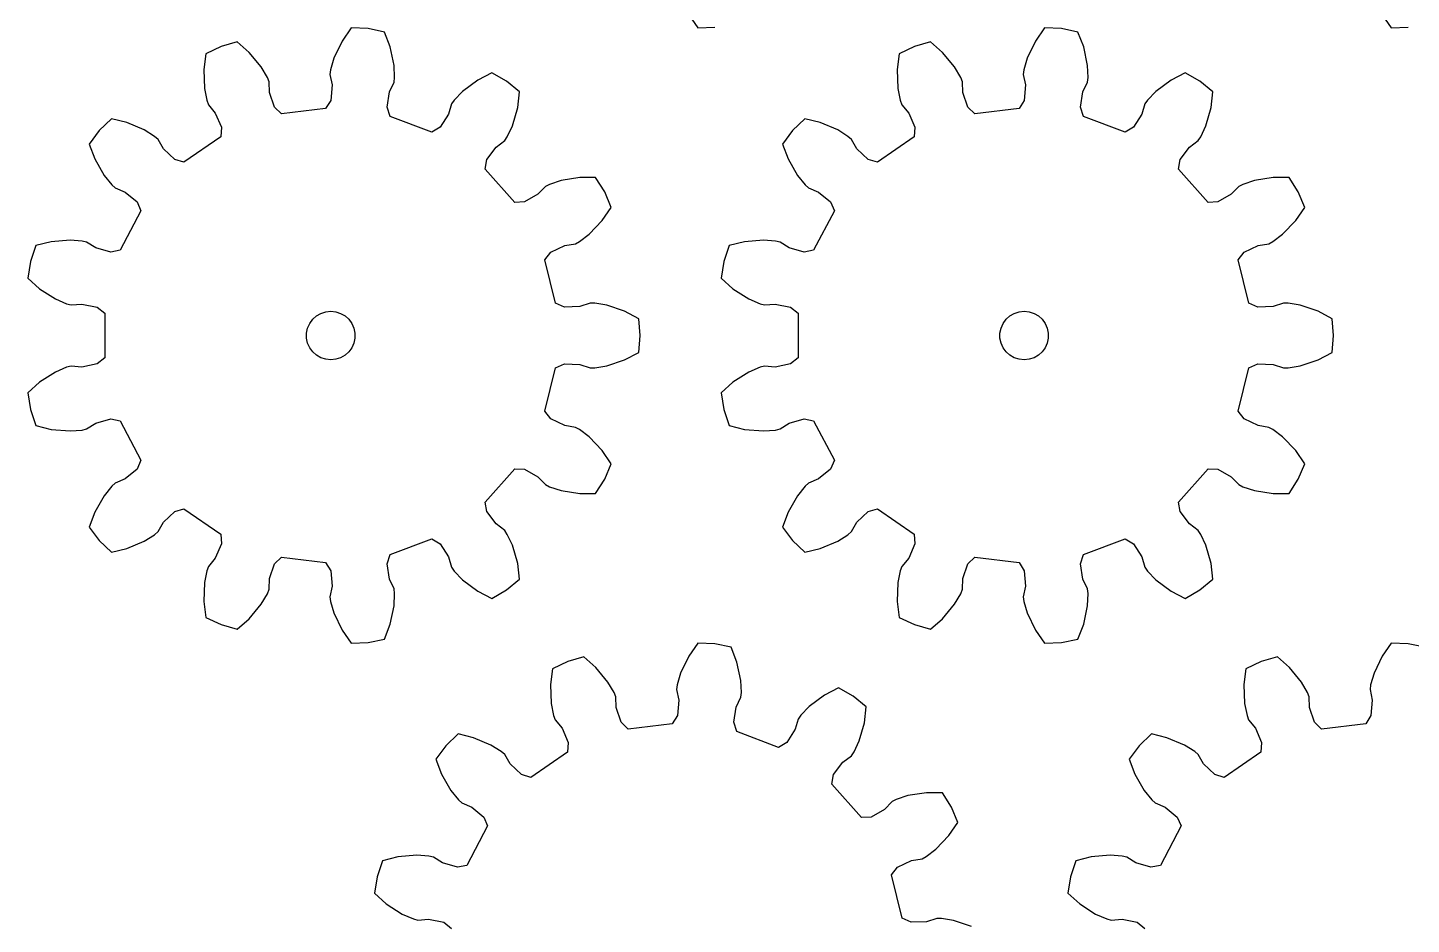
# Model space of a CAD drawing. Extents: x 0 to 209, y 0 to 228.
# Drawn here: x 0 to 85.4, y 58.6 to 114 of the extents above; entities that cross this region are included whole.
import ezdxf

# ---------------------------------------------------------------- set-up
doc = ezdxf.new("R2010")
doc.units = 0

msp = doc.modelspace()

# ---------------------------------------------------------------- linework, layer by layer
for p, q in [((40.815, 114.816), (41.377, 114.008)), ((83.624, 114.816), (84.186, 114.008)), ((19.972, 114.008), (19.41, 113.199)), ((21.013, 113.966), (19.972, 114.008)), ((22.033, 113.757), (21.013, 113.966)), ((22.385, 112.838), (22.033, 113.757)), ((41.377, 114.008), (42.417, 114.049)), ((62.782, 114.008), (62.219, 113.199)), ((63.822, 113.966), (62.782, 114.008)), ((64.842, 113.757), (63.822, 113.966)), ((65.195, 112.838), (64.842, 113.757)), ((84.186, 114.008), (85.227, 114.049)), ((11.938, 112.864), (10.998, 112.418)), ((12.938, 113.153), (11.938, 112.864)), ((13.678, 112.503), (12.938, 113.153)), ((19.41, 113.199), (18.906, 112.147)), ((22.623, 111.695), (22.385, 112.838)), ((54.747, 112.864), (53.807, 112.418)), ((55.747, 113.153), (54.747, 112.864)), ((56.487, 112.503), (55.747, 113.153)), ((62.219, 113.199), (61.715, 112.147)), ((65.432, 111.695), (65.195, 112.838)), ((10.998, 112.418), (10.875, 111.44)), ((14.419, 111.602), (13.678, 112.503)), ((18.906, 112.147), (18.695, 111.427)), ((53.807, 112.418), (53.685, 111.44)), ((57.228, 111.602), (56.487, 112.503)), ((61.715, 112.147), (61.504, 111.427)), ((10.875, 111.44), (10.918, 110.274)), ((14.796, 110.954), (14.419, 111.602)), ((18.695, 111.427), (18.659, 111.141)), ((18.659, 111.141), (18.789, 110.491)), ((22.656, 110.946), (22.623, 111.695)), ((28.658, 111.245), (27.785, 110.79)), ((29.56, 110.724), (28.658, 111.245)), ((53.685, 111.44), (53.727, 110.274)), ((57.605, 110.954), (57.228, 111.602)), ((61.504, 111.427), (61.468, 111.141)), ((61.468, 111.141), (61.598, 110.491)), ((65.465, 110.946), (65.432, 111.695)), ((71.467, 111.245), (70.594, 110.79)), ((72.369, 110.724), (71.467, 111.245)), ((10.918, 110.274), (11.065, 109.539)), ((14.899, 110.685), (14.796, 110.954)), ((14.929, 110.022), (14.899, 110.685)), ((18.789, 110.491), (18.711, 109.536)), ((22.34, 110.06), (22.622, 110.66)), ((22.622, 110.66), (22.656, 110.946)), ((27.785, 110.79), (26.849, 110.093)), ((30.366, 110.066), (29.56, 110.724)), ((53.727, 110.274), (53.874, 109.539)), ((57.709, 110.685), (57.605, 110.954)), ((57.738, 110.022), (57.709, 110.685)), ((61.598, 110.491), (61.52, 109.536)), ((65.149, 110.06), (65.431, 110.66)), ((65.431, 110.66), (65.465, 110.946)), ((70.594, 110.79), (69.658, 110.093)), ((73.175, 110.066), (72.369, 110.724)), ((11.065, 109.539), (11.166, 109.269)), ((15.233, 109.113), (14.929, 110.022)), ((18.711, 109.536), (18.394, 109.026)), ((22.188, 109.113), (22.34, 110.06)), ((26.328, 109.554), (26.163, 109.317)), ((26.849, 110.093), (26.328, 109.554)), ((30.251, 109.088), (30.366, 110.066)), ((53.874, 109.539), (53.976, 109.269)), ((58.043, 109.113), (57.738, 110.022)), ((61.52, 109.536), (61.203, 109.026)), ((64.997, 109.113), (65.149, 110.06)), ((69.137, 109.554), (68.972, 109.317)), ((69.658, 110.093), (69.137, 109.554)), ((73.06, 109.088), (73.175, 110.066)), ((11.166, 109.269), (11.584, 108.754)), ((11.584, 108.754), (11.959, 107.871)), ((15.663, 108.694), (15.233, 109.113)), ((18.394, 109.026), (15.663, 108.694)), ((22.373, 108.543), (22.188, 109.113)), ((24.946, 107.567), (22.373, 108.543)), ((25.976, 108.68), (25.463, 107.871)), ((26.163, 109.317), (25.976, 108.68)), ((29.931, 107.965), (30.251, 109.088)), ((53.976, 109.269), (54.394, 108.754)), ((54.394, 108.754), (54.768, 107.871)), ((58.472, 108.694), (58.043, 109.113)), ((61.203, 109.026), (58.472, 108.694)), ((65.182, 108.543), (64.997, 109.113)), ((67.755, 107.567), (65.182, 108.543)), ((68.785, 108.68), (68.272, 107.871)), ((68.972, 109.317), (68.785, 108.68)), ((72.74, 107.965), (73.06, 109.088)), ((4.415, 107.671), (3.79, 106.839)), ((5.166, 108.392), (4.415, 107.671)), ((6.123, 108.16), (5.166, 108.392)), ((7.198, 107.707), (6.123, 108.16)), ((7.833, 107.308), (7.198, 107.707)), ((11.959, 107.871), (11.915, 107.273)), ((25.463, 107.871), (24.946, 107.567)), ((29.612, 107.287), (29.931, 107.965)), ((47.224, 107.671), (46.599, 106.839)), ((47.975, 108.392), (47.224, 107.671)), ((48.932, 108.16), (47.975, 108.392)), ((50.008, 107.707), (48.932, 108.16)), ((50.643, 107.308), (50.008, 107.707)), ((54.768, 107.871), (54.724, 107.273)), ((68.272, 107.871), (67.755, 107.567)), ((72.421, 107.287), (72.74, 107.965)), ((3.79, 106.839), (4.136, 105.917)), ((8.05, 107.118), (7.833, 107.308)), ((8.384, 106.544), (8.05, 107.118)), ((11.915, 107.273), (9.651, 105.71)), ((28.92, 106.649), (29.449, 107.049)), ((29.449, 107.049), (29.612, 107.287)), ((46.599, 106.839), (46.945, 105.917)), ((50.859, 107.118), (50.643, 107.308)), ((51.193, 106.544), (50.859, 107.118)), ((54.724, 107.273), (52.46, 105.71)), ((71.729, 106.649), (72.258, 107.049)), ((72.258, 107.049), (72.421, 107.287)), ((9.076, 105.882), (8.384, 106.544)), ((28.345, 105.882), (28.92, 106.649)), ((51.885, 105.882), (51.193, 106.544)), ((71.154, 105.882), (71.729, 106.649)), ((4.136, 105.917), (4.715, 104.904)), ((9.651, 105.71), (9.076, 105.882)), ((28.244, 105.29), (28.345, 105.882)), ((30.069, 103.231), (28.244, 105.29)), ((46.945, 105.917), (47.525, 104.904)), ((52.46, 105.71), (51.885, 105.882)), ((71.054, 105.29), (71.154, 105.882)), ((72.878, 103.231), (71.054, 105.29)), ((4.715, 104.904), (5.187, 104.321)), ((5.187, 104.321), (5.402, 104.129)), ((32.216, 104.348), (31.96, 104.215)), ((32.928, 104.582), (32.216, 104.348)), ((34.08, 104.765), (32.928, 104.582)), ((35.065, 104.762), (34.08, 104.765)), ((35.622, 103.882), (35.065, 104.762)), ((47.525, 104.904), (47.996, 104.321)), ((47.996, 104.321), (48.212, 104.129)), ((75.025, 104.348), (74.769, 104.215)), ((75.737, 104.582), (75.025, 104.348)), ((76.89, 104.765), (75.737, 104.582)), ((77.874, 104.762), (76.89, 104.765)), ((78.431, 103.882), (77.874, 104.762)), ((5.402, 104.129), (6.012, 103.867)), ((6.012, 103.867), (6.753, 103.26)), ((31.499, 103.738), (30.668, 103.26)), ((31.96, 104.215), (31.499, 103.738)), ((36.03, 102.924), (35.622, 103.882)), ((48.212, 104.129), (48.821, 103.867)), ((48.821, 103.867), (49.563, 103.26)), ((74.308, 103.738), (73.477, 103.26)), ((74.769, 104.215), (74.308, 103.738)), ((78.839, 102.924), (78.431, 103.882)), ((6.993, 102.71), (5.714, 100.274)), ((6.753, 103.26), (6.993, 102.71)), ((30.668, 103.26), (30.069, 103.231)), ((35.473, 102.112), (36.03, 102.924)), ((49.802, 102.71), (48.523, 100.274)), ((49.563, 103.26), (49.802, 102.71)), ((73.477, 103.26), (72.878, 103.231)), ((78.282, 102.112), (78.839, 102.924)), ((34.668, 101.267), (35.473, 102.112)), ((77.477, 101.267), (78.282, 102.112)), ((1.452, 100.804), (0.497, 100.564)), ((2.615, 100.902), (1.452, 100.804)), ((3.362, 100.844), (2.615, 100.902)), ((3.642, 100.776), (3.362, 100.844)), ((33.816, 100.68), (34.07, 100.814)), ((34.07, 100.814), (34.668, 101.267)), ((44.261, 100.804), (43.306, 100.564)), ((45.424, 100.902), (44.261, 100.804)), ((46.171, 100.844), (45.424, 100.902)), ((46.452, 100.776), (46.171, 100.844)), ((76.625, 100.68), (76.88, 100.814)), ((76.88, 100.814), (77.477, 101.267)), ((0.497, 100.564), (0.167, 99.577)), ((4.205, 100.424), (3.642, 100.776)), ((5.125, 100.158), (4.205, 100.424)), ((5.714, 100.274), (5.125, 100.158)), ((31.932, 99.682), (32.296, 100.159)), ((32.296, 100.159), (33.161, 100.571)), ((33.161, 100.571), (33.816, 100.68)), ((43.306, 100.564), (42.976, 99.577)), ((47.014, 100.424), (46.452, 100.776)), ((47.935, 100.158), (47.014, 100.424)), ((48.523, 100.274), (47.935, 100.158)), ((74.741, 99.682), (75.105, 100.159)), ((75.105, 100.159), (75.97, 100.571)), ((75.97, 100.571), (76.625, 100.68)), ((0.167, 99.577), (0, 98.549)), ((32.59, 97.01), (31.932, 99.682)), ((42.976, 99.577), (42.809, 98.549)), ((75.399, 97.01), (74.741, 99.682)), ((0, 98.549), (0.735, 97.894)), ((42.809, 98.549), (43.544, 97.894)), ((0.735, 97.894), (1.719, 97.266)), ((43.544, 97.894), (44.528, 97.266)), ((1.719, 97.266), (2.407, 96.97)), ((2.407, 96.97), (2.687, 96.9)), ((2.687, 96.9), (3.349, 96.951)), ((3.349, 96.951), (4.287, 96.758)), ((4.287, 96.758), (4.755, 96.382)), ((33.134, 96.758), (32.59, 97.01)), ((34.092, 96.795), (33.134, 96.758)), ((34.722, 97.003), (34.092, 96.795)), ((35.01, 97.001), (34.722, 97.003)), ((35.749, 96.879), (35.01, 97.001)), ((36.855, 96.505), (35.749, 96.879)), ((44.528, 97.266), (45.217, 96.97)), ((45.217, 96.97), (45.496, 96.9)), ((45.496, 96.9), (46.158, 96.951)), ((46.158, 96.951), (47.096, 96.758)), ((47.096, 96.758), (47.564, 96.382)), ((75.943, 96.758), (75.399, 97.01)), ((76.901, 96.795), (75.943, 96.758)), ((77.531, 97.003), (76.901, 96.795)), ((77.819, 97.001), (77.531, 97.003)), ((78.559, 96.879), (77.819, 97.001)), ((79.664, 96.505), (78.559, 96.879)), ((4.755, 96.382), (4.755, 93.631)), ((17.284, 95.47), (17.412, 95.756)), ((17.412, 95.756), (17.596, 96.01)), ((17.596, 96.01), (17.829, 96.22)), ((17.829, 96.22), (18.101, 96.377)), ((18.101, 96.377), (18.399, 96.474)), ((18.399, 96.474), (18.711, 96.506)), ((18.711, 96.506), (19.022, 96.474)), ((19.022, 96.474), (19.321, 96.377)), ((19.321, 96.377), (19.592, 96.22)), ((19.592, 96.22), (19.825, 96.01)), ((19.825, 96.01), (20.01, 95.756)), ((20.01, 95.756), (20.137, 95.47)), ((37.725, 96.044), (36.855, 96.505)), ((37.809, 95.006), (37.725, 96.044)), ((47.564, 96.382), (47.564, 93.631)), ((60.093, 95.47), (60.221, 95.756)), ((60.221, 95.756), (60.405, 96.01)), ((60.405, 96.01), (60.638, 96.22)), ((60.638, 96.22), (60.91, 96.377)), ((60.91, 96.377), (61.208, 96.474)), ((61.208, 96.474), (61.52, 96.506)), ((61.52, 96.506), (61.832, 96.474)), ((61.832, 96.474), (62.13, 96.377)), ((62.13, 96.377), (62.402, 96.22)), ((62.402, 96.22), (62.635, 96.01)), ((62.635, 96.01), (62.819, 95.756)), ((62.819, 95.756), (62.946, 95.47)), ((80.535, 96.044), (79.664, 96.505)), ((80.618, 95.006), (80.535, 96.044)), ((17.219, 95.163), (17.284, 95.47)), ((17.219, 94.85), (17.219, 95.163)), ((17.284, 94.543), (17.219, 94.85)), ((20.137, 95.47), (20.202, 95.163)), ((20.202, 94.85), (20.137, 94.543)), ((20.202, 95.163), (20.202, 94.85)), ((37.725, 93.969), (37.809, 95.006)), ((60.028, 95.163), (60.093, 95.47)), ((60.028, 94.85), (60.028, 95.163)), ((60.093, 94.543), (60.028, 94.85)), ((62.946, 95.47), (63.012, 95.163)), ((63.012, 94.85), (62.946, 94.543)), ((63.012, 95.163), (63.012, 94.85)), ((80.535, 93.969), (80.618, 95.006)), ((17.412, 94.256), (17.284, 94.543)), ((17.596, 94.003), (17.412, 94.256)), ((17.829, 93.793), (17.596, 94.003)), ((19.825, 94.003), (19.592, 93.793)), ((20.01, 94.256), (19.825, 94.003)), ((20.137, 94.543), (20.01, 94.256)), ((36.855, 93.508), (37.725, 93.969)), ((60.221, 94.256), (60.093, 94.543)), ((60.405, 94.003), (60.221, 94.256)), ((60.638, 93.793), (60.405, 94.003)), ((62.635, 94.003), (62.402, 93.793)), ((62.819, 94.256), (62.635, 94.003)), ((62.946, 94.543), (62.819, 94.256)), ((79.664, 93.508), (80.535, 93.969)), ((2.687, 93.113), (2.407, 93.043)), ((3.349, 93.062), (2.687, 93.113)), ((4.287, 93.255), (3.349, 93.062)), ((4.755, 93.631), (4.287, 93.255)), ((18.101, 93.636), (17.829, 93.793)), ((18.399, 93.539), (18.101, 93.636)), ((18.711, 93.506), (18.399, 93.539)), ((19.022, 93.539), (18.711, 93.506)), ((19.321, 93.636), (19.022, 93.539)), ((19.592, 93.793), (19.321, 93.636)), ((32.59, 93.002), (33.134, 93.255)), ((33.134, 93.255), (34.092, 93.218)), ((34.092, 93.218), (34.722, 93.01)), ((35.01, 93.011), (35.749, 93.134)), ((35.749, 93.134), (36.855, 93.508)), ((45.496, 93.113), (45.217, 93.043)), ((46.158, 93.062), (45.496, 93.113)), ((47.096, 93.255), (46.158, 93.062)), ((47.564, 93.631), (47.096, 93.255)), ((60.91, 93.636), (60.638, 93.793)), ((61.208, 93.539), (60.91, 93.636)), ((61.52, 93.506), (61.208, 93.539)), ((61.832, 93.539), (61.52, 93.506)), ((62.13, 93.636), (61.832, 93.539)), ((62.402, 93.793), (62.13, 93.636)), ((75.399, 93.002), (75.943, 93.255)), ((75.943, 93.255), (76.901, 93.218)), ((76.901, 93.218), (77.531, 93.01)), ((77.819, 93.011), (78.559, 93.134)), ((78.559, 93.134), (79.664, 93.508)), ((1.719, 92.746), (0.735, 92.119)), ((2.407, 93.043), (1.719, 92.746)), ((31.932, 90.331), (32.59, 93.002)), ((34.722, 93.01), (35.01, 93.011)), ((44.528, 92.746), (43.544, 92.119)), ((45.217, 93.043), (44.528, 92.746)), ((74.741, 90.331), (75.399, 93.002)), ((77.531, 93.01), (77.819, 93.011)), ((0.735, 92.119), (0, 91.463)), ((0, 91.463), (0.167, 90.436)), ((43.544, 92.119), (42.809, 91.463)), ((42.809, 91.463), (42.976, 90.436)), ((0.167, 90.436), (0.497, 89.448)), ((4.205, 89.589), (5.125, 89.854)), ((5.125, 89.854), (5.714, 89.739)), ((5.714, 89.739), (6.993, 87.303)), ((32.296, 89.854), (31.932, 90.331)), ((33.161, 89.442), (32.296, 89.854)), ((42.976, 90.436), (43.306, 89.448)), ((47.014, 89.589), (47.935, 89.854)), ((47.935, 89.854), (48.523, 89.739)), ((48.523, 89.739), (49.802, 87.303)), ((75.105, 89.854), (74.741, 90.331)), ((75.97, 89.442), (75.105, 89.854)), ((0.497, 89.448), (1.452, 89.209)), ((1.452, 89.209), (2.615, 89.111)), ((2.615, 89.111), (3.362, 89.168)), ((3.362, 89.168), (3.642, 89.236)), ((3.642, 89.236), (4.205, 89.589)), ((33.816, 89.333), (33.161, 89.442)), ((34.07, 89.198), (33.816, 89.333)), ((34.668, 88.746), (34.07, 89.198)), ((43.306, 89.448), (44.261, 89.209)), ((44.261, 89.209), (45.424, 89.111)), ((45.424, 89.111), (46.171, 89.168)), ((46.171, 89.168), (46.452, 89.236)), ((46.452, 89.236), (47.014, 89.589)), ((76.625, 89.333), (75.97, 89.442)), ((76.88, 89.198), (76.625, 89.333)), ((77.477, 88.746), (76.88, 89.198)), ((35.473, 87.901), (34.668, 88.746)), ((78.282, 87.901), (77.477, 88.746)), ((6.993, 87.303), (6.753, 86.753)), ((36.03, 87.089), (35.473, 87.901)), ((49.802, 87.303), (49.563, 86.753)), ((78.839, 87.089), (78.282, 87.901)), ((6.753, 86.753), (6.012, 86.146)), ((28.244, 84.722), (30.069, 86.782)), ((30.069, 86.782), (30.668, 86.753)), ((30.668, 86.753), (31.499, 86.275)), ((35.622, 86.131), (36.03, 87.089)), ((49.563, 86.753), (48.821, 86.146)), ((71.054, 84.722), (72.878, 86.782)), ((72.878, 86.782), (73.477, 86.753)), ((73.477, 86.753), (74.308, 86.275)), ((78.431, 86.131), (78.839, 87.089)), ((5.187, 85.691), (4.715, 85.109)), ((5.402, 85.883), (5.187, 85.691)), ((6.012, 86.146), (5.402, 85.883)), ((31.499, 86.275), (31.96, 85.798)), ((31.96, 85.798), (32.216, 85.665)), ((32.216, 85.665), (32.928, 85.43)), ((32.928, 85.43), (34.08, 85.247)), ((35.065, 85.251), (35.622, 86.131)), ((47.996, 85.691), (47.525, 85.109)), ((48.212, 85.883), (47.996, 85.691)), ((48.821, 86.146), (48.212, 85.883)), ((74.308, 86.275), (74.769, 85.798)), ((74.769, 85.798), (75.025, 85.665)), ((75.025, 85.665), (75.737, 85.43)), ((75.737, 85.43), (76.89, 85.247)), ((77.874, 85.251), (78.431, 86.131)), ((4.715, 85.109), (4.136, 84.096)), ((28.345, 84.131), (28.244, 84.722)), ((34.08, 85.247), (35.065, 85.251)), ((47.525, 85.109), (46.945, 84.096)), ((71.154, 84.131), (71.054, 84.722)), ((76.89, 85.247), (77.874, 85.251)), ((4.136, 84.096), (3.79, 83.174)), ((8.384, 83.468), (9.076, 84.131)), ((9.076, 84.131), (9.651, 84.303)), ((9.651, 84.303), (11.915, 82.74)), ((28.92, 83.364), (28.345, 84.131)), ((46.945, 84.096), (46.599, 83.174)), ((51.193, 83.468), (51.885, 84.131)), ((51.885, 84.131), (52.46, 84.303)), ((52.46, 84.303), (54.724, 82.74)), ((71.729, 83.364), (71.154, 84.131)), ((3.79, 83.174), (4.415, 82.342)), ((7.833, 82.704), (8.05, 82.895)), ((8.05, 82.895), (8.384, 83.468)), ((29.449, 82.963), (28.92, 83.364)), ((29.612, 82.725), (29.449, 82.963)), ((46.599, 83.174), (47.224, 82.342)), ((50.643, 82.704), (50.859, 82.895)), ((50.859, 82.895), (51.193, 83.468)), ((72.258, 82.963), (71.729, 83.364)), ((72.421, 82.725), (72.258, 82.963)), ((4.415, 82.342), (5.166, 81.62)), ((6.123, 81.853), (7.198, 82.306)), ((7.198, 82.306), (7.833, 82.704)), ((11.959, 82.141), (11.584, 81.259)), ((11.915, 82.74), (11.959, 82.141)), ((22.373, 81.47), (24.946, 82.445)), ((24.946, 82.445), (25.463, 82.141)), ((25.463, 82.141), (25.976, 81.332)), ((29.931, 82.047), (29.612, 82.725)), ((30.251, 80.925), (29.931, 82.047)), ((47.224, 82.342), (47.975, 81.62)), ((48.932, 81.853), (50.008, 82.306)), ((50.008, 82.306), (50.643, 82.704)), ((54.768, 82.141), (54.394, 81.259)), ((54.724, 82.74), (54.768, 82.141)), ((65.182, 81.47), (67.755, 82.445)), ((67.755, 82.445), (68.272, 82.141)), ((68.272, 82.141), (68.785, 81.332)), ((72.74, 82.047), (72.421, 82.725)), ((73.06, 80.925), (72.74, 82.047)), ((5.166, 81.62), (6.123, 81.853)), ((11.584, 81.259), (11.166, 80.743)), ((15.233, 80.899), (15.663, 81.318)), ((15.663, 81.318), (18.394, 80.987)), ((22.188, 80.899), (22.373, 81.47)), ((25.976, 81.332), (26.163, 80.695)), ((47.975, 81.62), (48.932, 81.853)), ((54.394, 81.259), (53.976, 80.743)), ((58.043, 80.899), (58.472, 81.318)), ((58.472, 81.318), (61.203, 80.987)), ((64.997, 80.899), (65.182, 81.47)), ((68.785, 81.332), (68.972, 80.695)), ((11.065, 80.474), (10.918, 79.739)), ((11.166, 80.743), (11.065, 80.474)), ((14.929, 79.991), (15.233, 80.899)), ((18.394, 80.987), (18.711, 80.477)), ((18.711, 80.477), (18.789, 79.522)), ((22.34, 79.953), (22.188, 80.899)), ((26.163, 80.695), (26.328, 80.459)), ((26.328, 80.459), (26.849, 79.92)), ((30.366, 79.947), (30.251, 80.925)), ((53.874, 80.474), (53.727, 79.739)), ((53.976, 80.743), (53.874, 80.474)), ((57.738, 79.991), (58.043, 80.899)), ((61.203, 80.987), (61.52, 80.477)), ((61.52, 80.477), (61.598, 79.522)), ((65.149, 79.953), (64.997, 80.899)), ((68.972, 80.695), (69.137, 80.459)), ((69.137, 80.459), (69.658, 79.92)), ((73.175, 79.947), (73.06, 80.925)), ((10.918, 79.739), (10.875, 78.572)), ((14.899, 79.328), (14.929, 79.991)), ((18.789, 79.522), (18.659, 78.871)), ((22.622, 79.352), (22.34, 79.953)), ((26.849, 79.92), (27.785, 79.222)), ((29.56, 79.288), (30.366, 79.947)), ((53.727, 79.739), (53.685, 78.572)), ((57.709, 79.328), (57.738, 79.991)), ((61.598, 79.522), (61.468, 78.871)), ((65.431, 79.352), (65.149, 79.953)), ((69.658, 79.92), (70.594, 79.222)), ((72.369, 79.288), (73.175, 79.947)), ((14.419, 78.411), (14.796, 79.059)), ((14.796, 79.059), (14.899, 79.328)), ((18.659, 78.871), (18.695, 78.585)), ((22.656, 79.066), (22.622, 79.352)), ((22.623, 78.317), (22.656, 79.066)), ((27.785, 79.222), (28.658, 78.768)), ((28.658, 78.768), (29.56, 79.288)), ((57.228, 78.411), (57.605, 79.059)), ((57.605, 79.059), (57.709, 79.328)), ((61.468, 78.871), (61.504, 78.585)), ((65.465, 79.066), (65.431, 79.352)), ((65.432, 78.317), (65.465, 79.066)), ((70.594, 79.222), (71.467, 78.768)), ((71.467, 78.768), (72.369, 79.288)), ((10.875, 78.572), (10.998, 77.595)), ((13.678, 77.51), (14.419, 78.411)), ((18.695, 78.585), (18.906, 77.866)), ((18.906, 77.866), (19.41, 76.813)), ((22.385, 77.175), (22.623, 78.317)), ((53.685, 78.572), (53.807, 77.595)), ((56.487, 77.51), (57.228, 78.411)), ((61.504, 78.585), (61.715, 77.866)), ((61.715, 77.866), (62.219, 76.813)), ((65.195, 77.175), (65.432, 78.317)), ((10.998, 77.595), (11.938, 77.149)), ((11.938, 77.149), (12.938, 76.859)), ((12.938, 76.859), (13.678, 77.51)), ((22.033, 76.255), (22.385, 77.175)), ((53.807, 77.595), (54.747, 77.149)), ((54.747, 77.149), (55.747, 76.859)), ((55.747, 76.859), (56.487, 77.51)), ((64.842, 76.255), (65.195, 77.175)), ((19.41, 76.813), (19.972, 76.005)), ((19.972, 76.005), (21.013, 76.047)), ((21.013, 76.047), (22.033, 76.255)), ((62.219, 76.813), (62.782, 76.005)), ((62.782, 76.005), (63.822, 76.047)), ((63.822, 76.047), (64.842, 76.255)), ((40.815, 75.197), (40.31, 74.144)), ((41.377, 76.005), (40.815, 75.197)), ((42.417, 75.963), (41.377, 76.005)), ((43.437, 75.755), (42.417, 75.963)), ((43.79, 74.835), (43.437, 75.755)), ((83.624, 75.197), (83.12, 74.144)), ((84.186, 76.005), (83.624, 75.197)), ((85.227, 75.963), (84.186, 76.005)), ((86.247, 75.755), (85.227, 75.963)), ((32.402, 74.415), (32.28, 73.438)), ((33.343, 74.861), (32.402, 74.415)), ((34.343, 75.151), (33.343, 74.861)), ((35.082, 74.501), (34.343, 75.151)), ((35.824, 73.599), (35.082, 74.501)), ((44.028, 73.693), (43.79, 74.835)), ((75.211, 74.415), (75.089, 73.438)), ((76.152, 74.861), (75.211, 74.415)), ((77.152, 75.151), (76.152, 74.861)), ((77.892, 74.501), (77.152, 75.151)), ((78.633, 73.599), (77.892, 74.501)), ((36.201, 72.952), (35.824, 73.599)), ((40.31, 74.144), (40.099, 73.425)), ((44.061, 72.944), (44.028, 73.693)), ((79.01, 72.952), (78.633, 73.599)), ((83.12, 74.144), (82.909, 73.425)), ((32.28, 73.438), (32.323, 72.271)), ((36.304, 72.682), (36.201, 72.952)), ((36.333, 72.019), (36.304, 72.682)), ((40.099, 73.425), (40.063, 73.139)), ((40.063, 73.139), (40.194, 72.488)), ((43.745, 72.057), (44.027, 72.658)), ((44.027, 72.658), (44.061, 72.944)), ((49.189, 72.788), (48.254, 72.09)), ((50.063, 73.242), (49.189, 72.788)), ((50.964, 72.722), (50.063, 73.242)), ((51.771, 72.063), (50.964, 72.722)), ((75.089, 73.438), (75.132, 72.271)), ((79.113, 72.682), (79.01, 72.952)), ((79.142, 72.019), (79.113, 72.682)), ((82.909, 73.425), (82.873, 73.139)), ((82.873, 73.139), (83.003, 72.488)), ((32.323, 72.271), (32.47, 71.537)), ((36.638, 71.111), (36.333, 72.019)), ((40.194, 72.488), (40.115, 71.533)), ((43.592, 71.111), (43.745, 72.057)), ((48.254, 72.09), (47.732, 71.551)), ((51.656, 71.085), (51.771, 72.063)), ((75.132, 72.271), (75.279, 71.537)), ((79.447, 71.111), (79.142, 72.019)), ((83.003, 72.488), (82.925, 71.533)), ((32.47, 71.537), (32.571, 71.267)), ((32.571, 71.267), (32.989, 70.751)), ((37.067, 70.692), (36.638, 71.111)), ((39.799, 71.023), (37.067, 70.692)), ((40.115, 71.533), (39.799, 71.023)), ((43.778, 70.54), (43.592, 71.111)), ((47.568, 71.315), (47.381, 70.678)), ((47.732, 71.551), (47.568, 71.315)), ((51.335, 69.963), (51.656, 71.085)), ((75.279, 71.537), (75.38, 71.267)), ((75.38, 71.267), (75.798, 70.751)), ((79.877, 70.692), (79.447, 71.111)), ((82.608, 71.023), (79.877, 70.692)), ((82.925, 71.533), (82.608, 71.023)), ((26.571, 70.39), (25.82, 69.668)), ((27.528, 70.158), (26.571, 70.39)), ((28.603, 69.704), (27.528, 70.158)), ((32.989, 70.751), (33.363, 69.869)), ((46.35, 69.565), (43.778, 70.54)), ((47.381, 70.678), (46.867, 69.869)), ((69.38, 70.39), (68.629, 69.668)), ((70.337, 70.158), (69.38, 70.39)), ((71.412, 69.704), (70.337, 70.158)), ((75.798, 70.751), (76.172, 69.869)), ((25.82, 69.668), (25.194, 68.836)), ((29.238, 69.306), (28.603, 69.704)), ((29.454, 69.115), (29.238, 69.306)), ((33.32, 69.271), (31.055, 67.708)), ((33.363, 69.869), (33.32, 69.271)), ((46.867, 69.869), (46.35, 69.565)), ((50.853, 69.047), (51.016, 69.285)), ((51.016, 69.285), (51.335, 69.963)), ((68.629, 69.668), (68.004, 68.836)), ((72.047, 69.306), (71.412, 69.704)), ((72.264, 69.115), (72.047, 69.306)), ((76.129, 69.271), (73.865, 67.708)), ((76.172, 69.869), (76.129, 69.271)), ((25.194, 68.836), (25.54, 67.914)), ((29.788, 68.542), (29.454, 69.115)), ((30.48, 67.879), (29.788, 68.542)), ((49.75, 67.879), (50.324, 68.646)), ((50.324, 68.646), (50.853, 69.047)), ((68.004, 68.836), (68.349, 67.914)), ((72.598, 68.542), (72.264, 69.115)), ((73.29, 67.879), (72.598, 68.542)), ((25.54, 67.914), (26.12, 66.901)), ((31.055, 67.708), (30.48, 67.879)), ((49.649, 67.288), (49.75, 67.879)), ((68.349, 67.914), (68.929, 66.901)), ((73.865, 67.708), (73.29, 67.879)), ((26.12, 66.901), (26.592, 66.319)), ((51.473, 65.228), (49.649, 67.288)), ((55.485, 66.763), (54.332, 66.58)), ((56.47, 66.759), (55.485, 66.763)), ((57.026, 65.879), (56.47, 66.759)), ((68.929, 66.901), (69.401, 66.319)), ((26.592, 66.319), (26.807, 66.127)), ((26.807, 66.127), (27.417, 65.865)), ((27.417, 65.865), (28.158, 65.257)), ((53.365, 66.212), (52.903, 65.735)), ((53.621, 66.345), (53.365, 66.212)), ((54.332, 66.58), (53.621, 66.345)), ((57.434, 64.922), (57.026, 65.879)), ((69.401, 66.319), (69.616, 66.127)), ((69.616, 66.127), (70.226, 65.865)), ((70.226, 65.865), (70.967, 65.257)), ((28.158, 65.257), (28.397, 64.707)), ((52.073, 65.257), (51.473, 65.228)), ((52.903, 65.735), (52.073, 65.257)), ((56.878, 64.109), (57.434, 64.922)), ((70.967, 65.257), (71.207, 64.707)), ((28.397, 64.707), (27.119, 62.271)), ((56.072, 63.264), (56.878, 64.109)), ((71.207, 64.707), (69.928, 62.271)), ((55.475, 62.812), (56.072, 63.264)), ((21.901, 62.562), (21.572, 61.574)), ((22.857, 62.801), (21.901, 62.562)), ((24.02, 62.899), (22.857, 62.801)), ((24.767, 62.842), (24.02, 62.899)), ((25.047, 62.774), (24.767, 62.842)), ((25.609, 62.421), (25.047, 62.774)), ((26.53, 62.156), (25.609, 62.421)), ((53.7, 62.156), (54.565, 62.568)), ((54.565, 62.568), (55.22, 62.677)), ((55.22, 62.677), (55.475, 62.812)), ((64.71, 62.562), (64.381, 61.574)), ((65.666, 62.801), (64.71, 62.562)), ((66.829, 62.899), (65.666, 62.801)), ((67.576, 62.842), (66.829, 62.899)), ((67.856, 62.774), (67.576, 62.842)), ((68.418, 62.421), (67.856, 62.774)), ((69.339, 62.156), (68.418, 62.421)), ((21.572, 61.574), (21.405, 60.547)), ((27.119, 62.271), (26.53, 62.156)), ((53.336, 61.679), (53.7, 62.156)), ((53.995, 59.008), (53.336, 61.679)), ((64.381, 61.574), (64.214, 60.547)), ((69.928, 62.271), (69.339, 62.156)), ((21.405, 60.547), (22.139, 59.891)), ((22.139, 59.891), (23.123, 59.264)), ((64.214, 60.547), (64.949, 59.891)), ((64.949, 59.891), (65.933, 59.264)), ((23.123, 59.264), (23.812, 58.967)), ((23.812, 58.967), (24.092, 58.897)), ((24.092, 58.897), (24.753, 58.948)), ((24.753, 58.948), (25.692, 58.755)), ((54.539, 58.755), (53.995, 59.008)), ((56.126, 59), (55.496, 58.792)), ((56.415, 58.999), (56.126, 59)), ((57.154, 58.876), (56.415, 58.999)), ((65.933, 59.264), (66.621, 58.967)), ((66.621, 58.967), (66.901, 58.897)), ((66.901, 58.897), (67.562, 58.948)), ((67.562, 58.948), (68.501, 58.755)), ((25.692, 58.755), (26.16, 58.38)), ((55.496, 58.792), (54.539, 58.755)), ((58.26, 58.502), (57.154, 58.876)), ((68.501, 58.755), (68.969, 58.38))]:
    msp.add_line(p, q)

doc.saveas('drawing.dxf')
